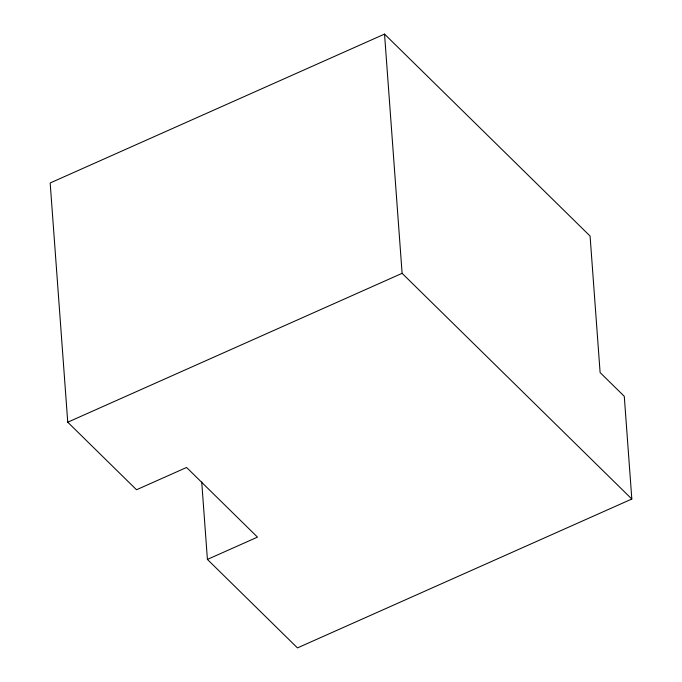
<?xml version="1.0" encoding="UTF-8"?>
<svg xmlns="http://www.w3.org/2000/svg" width="682" height="682" viewBox="0 0 682 682"><rect width="100%" height="100%" fill="white"/><g stroke="black" fill="none" stroke-linecap="round" stroke-linejoin="round"><path stroke-width="1.02" d="M207.413 559.419L297.463 647.9L631.822 499.028L624.277 396.302L600.109 372.56L590.083 236.057L384.537 34.1L50.178 182.972L67.748 422.201L136.511 489.761L186.587 467.468L257.481 537.126L207.413 559.419L201.727 482.072M67.748 422.201L402.107 273.329L631.822 499.028M384.537 34.1L402.107 273.329"/></g></svg>
